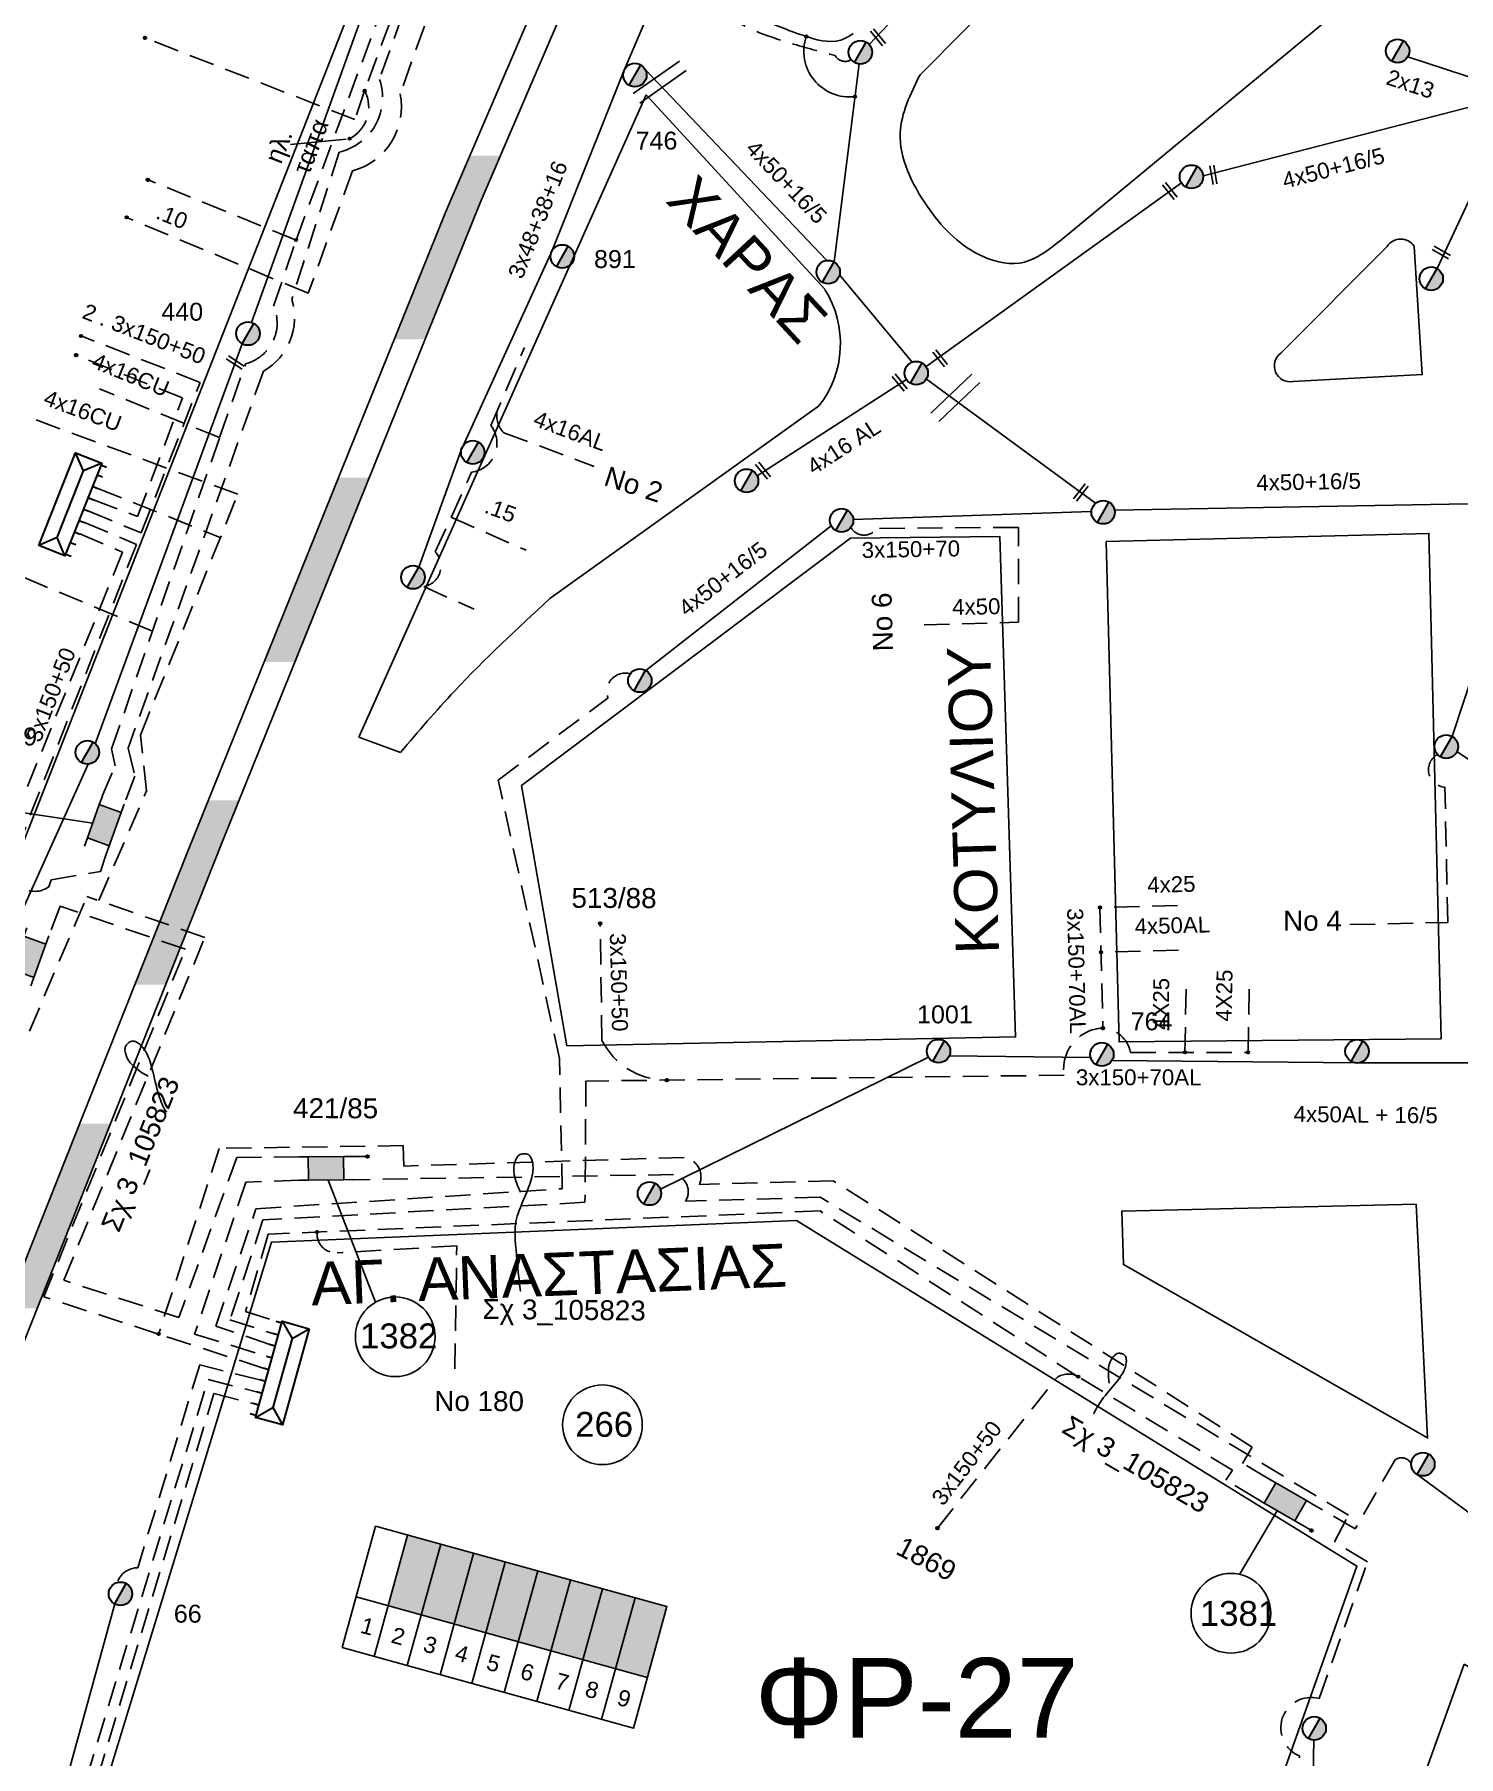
# Model space of a CAD drawing. Header units: millimetres. Extents: x 1421 to 7547, y 822 to 1873.
# Drawn here: x 6363.8 to 6506.8, y 1238.6 to 1411.5 of the extents above; entities that cross this region are included whole.
import ezdxf
from ezdxf.enums import TextEntityAlignment as Align

# ---------------------------------------------------------------- set-up
doc = ezdxf.new("R2010")
doc.units = ezdxf.units.MM
doc.linetypes.add('DASHED', pattern=[19.05, 12.7, -6.35])
doc.layers.get('0').update_dxf_attribs({"lineweight": 30})
for name, color, linetype, lineweight in [('2x13', 7, 'Continuous', 30), ('3x150+50', 7, 'Continuous', 30), ('3x48+38', 7, 'Continuous', 30), ('4x16+16_5', 7, 'Continuous', 30), ('4x16CU', 7, 'Continuous', 30), ('4x50+16_5', 7, 'Continuous', 30), ('4x50AL', 7, 'Continuous', 30), ('Link Box 4 Διευθύνσεων', 7, 'Continuous', 30), ('Pillar OTE', 7, 'Continuous', 30), ('TEXT_ΔΙΑΦΟΡΑ', 7, 'Continuous', 30), ('TEXT_ΚΑΛΩΔΙΩΝ', 7, 'Continuous', 30), ('Άγνωστα', 7, 'Continuous', 30), ('Άγνωστο εναέριο καλώδιο', 7, 'Continuous', 30), ('Άγνωστο Υπόγειο Καλώδιο', 7, 'DASHED', 30), ('Γυμνά εναέρια ΧΤ (3Φ)   4x16AL', 7, 'Continuous', 30), ('Γυμνά εναέρια ΧΤ και ΦΟΠ (3Φ)   4x50+16AL', 7, 'Continuous', 30), ('Καλώδια ΧΤ   3x150+50CU', 7, 'DASHED', 30), ('Καλώδια ΧΤ   3x150+70AL', 7, 'DASHED', 30), ('Καλώδια ΧΤ   3x150AL+50CU', 7, 'DASHED', 30), ('Μηχανική τομή', 7, 'Continuous', 30), ('Στύλος ΦΜ', 7, 'Continuous', 30), ('Στύλος ΦΜ @ 1', 7, 'Continuous', 30), ('ΣΥΝ.ΚΑΛ4Χ6', 7, 'YPARXSK3X70+54', 30), ('Συνδέσεις', 7, 'Continuous', 30), ('Συνεστραμμένα ΧΤ  4x120+25 AL', 7, 'SYN_LINE', 30), ('Τομή', 7, 'Continuous', 30), ('Υποσταθμός πόλεως', 7, 'Continuous', 30), ('Υπόβαθρο ΔΕΗ', 7, 'Continuous', 30), ('Υπόγεια Καλώδια Δικτύου ΧΤ   .04', 7, 'DASHED', 30), ('Υπόγεια Καλώδια Δικτύου ΧΤ   .10', 7, 'DASHED', 30), ('Υπόγεια Καλώδια Δικτύου ΧΤ   .15', 7, 'DASHED', 30), ('Υπόγεια Καλώδια Δικτύου ΧΤ  4x16AL', 7, 'DASHED', 30), ('Υπόγεια Καλώδια Δικτύου ΧΤ  4X25', 7, 'DASHED', 30)]:
    doc.layers.add(name, color=color, linetype=linetype, lineweight=lineweight)
doc.styles.add('arial', font='arial.ttf')
doc.styles.get("Standard").update_dxf_attribs({"font": 'arial.ttf'})
doc.linetypes.add('SYN_LINE', pattern='A,0.5,-0.0001,["/\\/\\/\\/",Standard,S=0.1,R=0,X=0,Y=-0.05],-0.25', length=0.7501)
doc.linetypes.add('YPARXSK3X70+54', pattern='A,2.5,[131,ltypeshp.shx,S=1,R=0,X=-9e-10,Y=0],-1e-11,[131,ltypeshp.shx,S=-1,R=180,X=2,Y=0],-4.1,[131,ltypeshp.shx,S=1,R=0,X=-0.1,Y=0],-1.9,2,0', length=10.5)

# ---------------------------------------------------------------- blocks, each defined once
blk = doc.blocks.new('LINK BOX 4 ΑΝΑΧΩΡΗΣΕΩΝ')
at = {"layer": 'Link Box 4 Διευθύνσεων', "lineweight": -3, "ltscale": 40}
blk.add_hatch(color=256, dxfattribs=at).paths.add_polyline_path([(-3.54, 0), (-3.54, -4.67), (3.54, -4.67), (3.54, 0)])
for p, q in [((-3.54, 0), (-5.33, 0)), ((5.33, 0), (3.54, 0)), ((-3.54, -4.67), (-5.33, -4.67)), ((5.33, -4.67), (3.54, -4.67))]:
    blk.add_line(p, q, dxfattribs=at)
blk.add_lwpolyline([(-3.54, -4.67), (-3.54, 0), (3.54, 0), (3.54, -4.67)], close=True, dxfattribs=at)
blk = doc.blocks.new('ΥΠΟΣΤΑΘΜΟΣ ΠΟΛΕΩΣ 9 ΑΝΑΧΩΡΗΣΕΩΝ')
at = {"layer": 'Υποσταθμός πόλεως', "ltscale": 40}
for p, q in [((-9.63, -2.82), (-9.63, -4)), ((-7.12, -2.82), (-7.12, -4)), ((-4.84, -2.82), (-4.84, -4)), ((-2.36, -2.82), (-2.36, -4)), ((0.09, -2.82), (0.09, -4)), ((2.55, -2.82), (2.55, -4)), ((5.02, -2.82), (5.02, -4)), ((7.48, -2.82), (7.48, -4)), ((9.61, -2.82), (9.61, -4))]:
    blk.add_line(p, q, dxfattribs=at)
blk.add_lwpolyline([(-10.02, 2.82), (10.02, 2.82), (10.02, -2.82), (-10.02, -2.82)], close=True, dxfattribs=at)
for points in [[(-7.21, 0), (-10.02, 2.82)], [(-10.02, -2.82), (-7.21, 0)], [(-7.21, 0), (7.21, 0)], [(7.21, 0), (10.02, 2.82)], [(10.02, -2.82), (7.21, 0)]]:
    blk.add_lwpolyline(points, dxfattribs=at)
at = {"layer": 'Υποσταθμός πόλεως', "linetype": 'SYN_LINE', "ltscale": 40, "flags": 1}
for tag, p in [('ΜΕΤΑΣΧΗΜΑΤΙΣΜΟΣ', (10.79, 1.71)), ('ΙΣΧΥΣ', (10.77, -1.08)), ('ΑΡΙΘΜΟΣ', (10.89, -3.8))]:
    blk.add_attdef(tag, p, '', height=1.8, dxfattribs=at)
blk = doc.blocks.new('ΥΠΑΡΧΩΝ ΤΣΙΜΕΝΤΕΝΙΟΣ ΣΤΥΛΟΣ')
at = {"layer": 'Στύλος ΦΜ'}
blk.add_hatch(color=7, dxfattribs=at).paths.add_polyline_path([(-1.29, -2.28, 0.574793), (2.62, 0, 0.268822), (1.3, 2.27)])
at = {"layer": 'Στύλος ΦΜ', "color": 7}
blk.add_line((-1.29, -2.28), (1.3, 2.27), dxfattribs=at)
blk.add_circle((0, 0), 2.62, dxfattribs=at)
at = {"layer": 'Στύλος ΦΜ', "flags": 4}
for tag, p in [('ΑΡΙΘΜΟΣ', (-4.68, 8.05)), ('ΤΥΠΟΣ', (-4.91, 3.03))]:
    blk.add_attdef(tag, p, '', height=4, dxfattribs=at)
blk = doc.blocks.new('ΤΟΜΗ')
at = {"layer": 'Τομή', "lineweight": -3, "ltscale": 40}
for p, q in [((-11.37, 1.1), (11.37, 1.1)), ((11.37, -3.57), (-11.37, -3.57))]:
    blk.add_line(p, q, dxfattribs=at)
blk = doc.blocks.new('ΜΗΧΑΝΙΚΗ ΤΟΜΗ')
at = {"layer": 'Μηχανική τομή', "lineweight": -3, "ltscale": 40}
for p, q in [((-3.78, 1.15), (3.8, 1.15)), ((3.8, -0.4), (-3.78, -0.4))]:
    blk.add_line(p, q, dxfattribs=at)
blk = doc.blocks.new('_ΣΥΝΔΕΣΗ')
at = {"layer": 'Συνδέσεις', "linetype": 'SYN_LINE', "ltscale": 40}
blk.add_hatch(color=256, dxfattribs=at).paths.add_polyline_path([(0.5, -0.01, 1), (-0.5, -0.01, 1)])
at = {"layer": 'Συνδέσεις'}
blk.add_circle((0, -0.01), 0.5, dxfattribs=at)

msp = doc.modelspace()

# ---------------------------------------------------------------- hatches: boundary and pattern name
at = {"layer": 'Καλώδια ΧΤ   3x150+50CU', "linetype": 'DASHED', "lineweight": -3, "ltscale": 0.2}
h = msp.add_hatch(color=85, dxfattribs=at)
h.dxf.hatch_style = 1
h.paths.add_polyline_path([(6399.33, 1253.73), (6402.64, 1252.81), (6404.6, 1259.91), (6401.28, 1260.82)])
h = msp.add_hatch(color=1, dxfattribs=at)
h.dxf.hatch_style = 1
h.paths.add_polyline_path([(6402.64, 1252.81), (6405.96, 1251.89), (6407.91, 1258.99), (6404.6, 1259.91)])
h = msp.add_hatch(color=6, dxfattribs=at)
h.dxf.hatch_style = 1
h.paths.add_polyline_path([(6411.09, 1258.12), (6407.91, 1258.99), (6405.96, 1251.89), (6409.13, 1251.01)])
h = msp.add_hatch(color=30, dxfattribs=at)
h.dxf.hatch_style = 1
h.paths.add_polyline_path([(6412.4, 1250.11), (6414.36, 1257.22), (6411.09, 1258.12), (6409.13, 1251.01)])
h = msp.add_hatch(color=5, dxfattribs=at)
h.dxf.hatch_style = 1
h.paths.add_polyline_path([(6417.63, 1256.31), (6414.36, 1257.22), (6412.4, 1250.11), (6415.67, 1249.2)])
h = msp.add_hatch(color=2, dxfattribs=at)
h.dxf.hatch_style = 1
h.paths.add_polyline_path([(6420.85, 1255.43), (6417.63, 1256.31), (6415.67, 1249.2), (6418.89, 1248.31)])
h = msp.add_hatch(color=27, dxfattribs=at)
h.dxf.hatch_style = 1
h.paths.add_polyline_path([(6418.89, 1248.31), (6422.15, 1247.41), (6424.12, 1254.53), (6420.85, 1255.43)])
h = msp.add_hatch(color=62, dxfattribs=at)
h.dxf.hatch_style = 1
h.paths.add_polyline_path([(6422.09, 1247.43), (6425.35, 1246.53), (6427.32, 1253.64), (6424.05, 1254.54)])
at = {"layer": 'Υπόβαθρο ΔΕΗ', "lineweight": -3}
h = msp.add_hatch(color=256, dxfattribs=at)
h.dxf.hatch_style = 1
h.paths.add_polyline_path([(6382.67, 1330.39), (6384.36, 1334.58), (6381.27, 1334.58), (6379.14, 1329.3), (6373.88, 1316.07), (6376.97, 1316.07)])
h.paths.add_polyline_path([(6397.42, 1366.97), (6394.33, 1366.97), (6386.88, 1348.49), (6389.97, 1348.49)])
h.paths.add_polyline_path([(6408.56, 1394.59), (6410.58, 1399.3), (6407.53, 1399.3), (6405.05, 1393.54), (6399.94, 1380.88), (6403.03, 1380.88)])
h.paths.add_polyline_path([(6420.93, 1423.36), (6424.59, 1431.21), (6421.57, 1431.21), (6417.45, 1422.38), (6413.45, 1413.08), (6416.51, 1413.08)])
h = msp.add_hatch(color=256, dxfattribs=at)
h.dxf.hatch_style = 1
h.paths.add_polyline_path([(6320.31, 1172.06), (6317.22, 1172.06), (6309.85, 1153.54), (6312.94, 1153.54)])
h.paths.add_polyline_path([(6333.09, 1204.58), (6330, 1204.58), (6322.87, 1186.27), (6325.97, 1186.27)])
h.paths.add_polyline_path([(6345.77, 1237.14), (6342.67, 1237.14), (6335.43, 1218.56), (6338.53, 1218.56)])
h.paths.add_polyline_path([(6358.53, 1269.66), (6355.44, 1269.66), (6349.53, 1254.79), (6348.11, 1251.12), (6351.21, 1251.12), (6353.06, 1255.89)])
h.paths.add_polyline_path([(6371.43, 1302.13), (6368.34, 1302.13), (6360.98, 1283.6), (6364.07, 1283.6)])

# ---------------------------------------------------------------- linework, layer by layer
at = {"color": 6, "lineweight": -3, "ltscale": 0.2}
msp.add_lwpolyline([(6513.25, 1362.37), (6506.17, 1341)], dxfattribs=at)
at = {"layer": '2x13', "color": 30, "lineweight": -3, "ltscale": 0.2}
for points in [[(6511.54, 1406.03), (6501.72, 1409.23)], [(6512.39, 1404.43), (6504.66, 1387.98)]]:
    msp.add_lwpolyline(points, dxfattribs=at)
at = {"layer": '2x13', "color": 1, "lineweight": -3, "ltscale": 0.2}
msp.add_lwpolyline([(6491.73, 1210.02), (6492.29, 1240.25)], dxfattribs=at)
at = {"layer": '3x150+50', "color": 30, "linetype": 'DASHED', "lineweight": -3, "ltscale": 0.2}
msp.add_lwpolyline([(6369.27, 1363.62), (6374.52, 1361.44), (6380.44, 1376.55), (6368.48, 1381.21)], dxfattribs=at)
at = {"layer": '3x150+50', "color": 6, "linetype": 'DASHED', "lineweight": -3, "ltscale": 0.2}
msp.add_lwpolyline([(6369.73, 1364.76), (6374.15, 1363.08), (6378.66, 1374.99), (6367.99, 1379.27)], dxfattribs=at)
at = {"layer": '3x150+50', "color": 5, "linetype": 'DASHED', "lineweight": -3, "ltscale": 0.2}
for points in [[(6368.82, 1362.48), (6374.05, 1360.28), (6361.58, 1328.47, 0.715015), (6365.24, 1325.9), (6365.48, 1326.6), (6370.42, 1327.45), (6371.02, 1329.19)], [(6446.19, 1196.57), (6440.9, 1198.1, 0.942186), (6435.51, 1200.24), (6383.19, 1216.6, -0.232136), (6376.82, 1218.74), (6369.3, 1221.52, -0.402182), (6366.79, 1229.11), (6381.24, 1276.43), (6386.1, 1275.22)]]:
    msp.add_lwpolyline(points, format="xyb", dxfattribs=at)
at = {"layer": '3x150+50', "color": 27, "linetype": 'DASHED', "lineweight": -3, "ltscale": 0.2}
msp.add_lwpolyline([(6368.37, 1361.33), (6372.65, 1359.5), (6358.94, 1325.7), (6360.39, 1323.65), (6350.47, 1298.29), (6352.23, 1296.94), (6347.72, 1285.67), (6345.7, 1286.41)], dxfattribs=at)
at = {"layer": '3x150+50', "color": 30, "linetype": 'DASHED', "lineweight": -3, "ltscale": 0.2}
msp.add_lwpolyline([(6427.18, 1306.5, -0.281594), (6420.8, 1310.49), (6420.61, 1322.22)], format="xyb", dxfattribs=at)
at = {"layer": '3x48+38', "color": 6, "lineweight": -3, "ltscale": 0.2}
msp.add_lwpolyline([(6471.98, 1501.1), (6452.6, 1469.45), (6434.98, 1435.76), (6423.03, 1407.89), (6415.81, 1389.79), (6406.66, 1369.73), (6402.4, 1358.01)], dxfattribs=at)
at = {"layer": '4x16+16_5', "color": 6, "lineweight": -3, "ltscale": 0.2}
msp.add_lwpolyline([(6385.61, 1382.57), (6408.71, 1446.69)], dxfattribs=at)
at = {"layer": '4x16CU', "color": 151, "linetype": 'DASHED', "lineweight": -3, "ltscale": 0.2}
msp.add_lwpolyline([(6384.23, 1365.31), (6356.49, 1375.53)], dxfattribs=at)
at = {"layer": '4x16CU', "color": 5, "linetype": 'DASHED', "lineweight": -3, "ltscale": 0.2}
msp.add_lwpolyline([(6382.39, 1371), (6370.32, 1375.89)], dxfattribs=at)
at = {"layer": '4x50+16_5', "color": 133, "lineweight": -3, "ltscale": 0.2}
msp.add_lwpolyline([(6447.64, 1410.47), (6474.65, 1438.93)], dxfattribs=at)
at = {"layer": '4x50+16_5', "color": 30, "lineweight": -3, "ltscale": 0.2}
for points in [[(6425.16, 1407.91), (6443.39, 1388.79)], [(6444.1, 1388.64), (6446.62, 1408.52)], [(6511.55, 1405.11), (6481.18, 1397.28)], [(6478.99, 1396.59), (6453.34, 1378.15)], [(6444.66, 1387.36), (6451.95, 1378.58)], [(6426.66, 1295.56), (6453.59, 1308.8)], [(6455.67, 1308.93), (6469.86, 1308.78)], [(6472, 1308.47), (6496.79, 1308.22), (6515.23, 1308.25)]]:
    msp.add_lwpolyline(points, dxfattribs=at)
at = {"layer": '4x50+16_5', "color": 85, "lineweight": -3, "ltscale": 0.2}
for points in [[(6513.33, 1364.46), (6472.29, 1363.72)], [(6469.96, 1363.58), (6446.03, 1362.79)], [(6443.82, 1362.13), (6425.19, 1347.63)]]:
    msp.add_lwpolyline(points, dxfattribs=at)
at = {"layer": '4x50AL', "color": 30, "linetype": 'DASHED', "lineweight": -3, "ltscale": 0.2}
msp.add_lwpolyline([(6478.7, 1319.54), (6470.92, 1319.33)], dxfattribs=at)
at = {"layer": 'Pillar OTE', "lineweight": -3, "ltscale": 40}
for points in [[(6394.71, 1249.52), (6398.07, 1261.71), (6427.32, 1253.64), (6423.95, 1241.43), (6394.71, 1249.52)], [(6397.92, 1248.64), (6401.28, 1260.82)], [(6401.24, 1247.72), (6404.6, 1259.91)], [(6404.55, 1246.8), (6407.91, 1258.99)], [(6407.73, 1245.92), (6411.09, 1258.12)], [(6410.99, 1245.02), (6414.36, 1257.22)], [(6414.27, 1244.11), (6417.63, 1256.31)], [(6417.48, 1243.22), (6420.85, 1255.43)], [(6396.12, 1254.61), (6425.35, 1246.52)], [(6420.75, 1242.32), (6424.12, 1254.53)]]:
    msp.add_lwpolyline(points, dxfattribs=at)
at = {"layer": 'Άγνωστα', "lineweight": -3}
for points in [[(6375.21, 1306.9), (6374.57, 1307.27), (6374.07, 1307.62), (6373.69, 1307.95), (6373.41, 1308.25), (6373.21, 1308.52), (6373.08, 1308.77), (6373, 1309), (6372.95, 1309.19), (6372.91, 1309.36), (6372.89, 1309.5), (6372.89, 1309.62), (6372.9, 1309.72), (6372.91, 1309.81), (6372.94, 1309.88), (6372.98, 1309.95), (6373.03, 1310.02), (6373.08, 1310.08), (6373.14, 1310.15), (6373.21, 1310.21), (6373.28, 1310.27), (6373.36, 1310.32), (6373.44, 1310.36), (6373.52, 1310.39), (6373.61, 1310.41), (6373.69, 1310.42), (6373.78, 1310.41), (6373.87, 1310.39), (6373.95, 1310.36), (6374.04, 1310.32), (6374.13, 1310.27), (6374.22, 1310.21), (6374.31, 1310.14), (6374.41, 1310.06), (6374.5, 1309.97), (6374.59, 1309.88), (6374.68, 1309.78), (6374.77, 1309.66), (6374.86, 1309.54), (6374.95, 1309.41), (6375.03, 1309.27), (6375.12, 1309.11), (6375.2, 1308.94), (6375.27, 1308.76), (6375.35, 1308.56), (6375.42, 1308.34), (6375.5, 1308.11), (6375.57, 1307.85), (6375.64, 1307.58), (6375.72, 1307.28), (6375.79, 1306.97), (6375.87, 1306.64), (6375.94, 1306.31), (6376.02, 1305.98), (6376.1, 1305.65), (6376.19, 1305.33), (6376.27, 1305.04), (6376.36, 1304.76), (6376.45, 1304.51), (6376.54, 1304.28), (6376.62, 1304.08), (6376.71, 1303.9), (6376.78, 1303.74), (6376.85, 1303.62), (6376.9, 1303.52), (6376.95, 1303.45), (6376.98, 1303.4), (6377.01, 1303.37), (6377.03, 1303.36), (6377.04, 1303.36), (6377.05, 1303.36), (6377.05, 1303.38), (6377.05, 1303.39), (6377.06, 1303.4), (6377.06, 1303.41), (6377.06, 1303.42), (6377.06, 1303.42), (6377.06, 1303.42), (6377.06, 1303.42), (6377.06, 1303.42), (6377.06, 1303.42)], [(6412.61, 1295.25), (6412.31, 1295.92), (6412.11, 1296.5), (6411.99, 1296.98), (6411.94, 1297.39), (6411.94, 1297.73), (6411.98, 1298.01), (6412.05, 1298.24), (6412.12, 1298.43), (6412.19, 1298.58), (6412.26, 1298.71), (6412.32, 1298.81), (6412.39, 1298.89), (6412.45, 1298.95), (6412.52, 1298.99), (6412.59, 1299.02), (6412.67, 1299.05), (6412.75, 1299.07), (6412.84, 1299.09), (6412.93, 1299.1), (6413.02, 1299.1), (6413.11, 1299.1), (6413.2, 1299.09), (6413.29, 1299.07), (6413.37, 1299.03), (6413.44, 1298.99), (6413.51, 1298.93), (6413.57, 1298.86), (6413.62, 1298.79), (6413.67, 1298.7), (6413.71, 1298.61), (6413.75, 1298.5), (6413.78, 1298.39), (6413.81, 1298.28), (6413.84, 1298.15), (6413.86, 1298.02), (6413.87, 1297.89), (6413.88, 1297.74), (6413.88, 1297.59), (6413.87, 1297.43), (6413.85, 1297.27), (6413.83, 1297.09), (6413.8, 1296.91), (6413.75, 1296.72), (6413.69, 1296.51), (6413.63, 1296.29), (6413.55, 1296.06), (6413.46, 1295.81), (6413.36, 1295.54), (6413.24, 1295.26), (6413.12, 1294.96), (6412.99, 1294.65), (6412.86, 1294.34), (6412.73, 1294.02), (6412.6, 1293.71), (6412.48, 1293.4), (6412.38, 1293.11), (6412.29, 1292.84), (6412.21, 1292.57), (6412.16, 1292.29), (6412.11, 1292), (6412.08, 1291.69), (6412.07, 1291.35), (6412.07, 1290.96), (6412.09, 1290.51), (6412.12, 1290.01), (6412.17, 1289.46), (6412.22, 1288.88), (6412.28, 1288.3), (6412.34, 1287.73), (6412.39, 1287.2), (6412.45, 1286.72), (6412.5, 1286.31), (6412.53, 1285.99), (6412.56, 1285.74), (6412.58, 1285.57), (6412.59, 1285.45), (6412.6, 1285.38), (6412.61, 1285.35), (6412.61, 1285.33), (6412.61, 1285.33)], [(6471.75, 1276.06), (6471.67, 1276.67), (6471.66, 1277.18), (6471.68, 1277.6), (6471.74, 1277.94), (6471.83, 1278.21), (6471.93, 1278.42), (6472.04, 1278.59), (6472.15, 1278.72), (6472.24, 1278.82), (6472.33, 1278.9), (6472.4, 1278.97), (6472.47, 1279.01), (6472.54, 1279.04), (6472.6, 1279.06), (6472.67, 1279.07), (6472.74, 1279.07), (6472.81, 1279.07), (6472.88, 1279.06), (6472.96, 1279.05), (6473.03, 1279.03), (6473.1, 1279), (6473.17, 1278.97), (6473.23, 1278.93), (6473.29, 1278.88), (6473.34, 1278.83), (6473.37, 1278.77), (6473.41, 1278.7), (6473.43, 1278.62), (6473.44, 1278.54), (6473.45, 1278.46), (6473.46, 1278.37), (6473.46, 1278.27), (6473.45, 1278.17), (6473.44, 1278.07), (6473.42, 1277.96), (6473.4, 1277.85), (6473.37, 1277.73), (6473.33, 1277.61), (6473.29, 1277.49), (6473.23, 1277.36), (6473.17, 1277.23), (6473.1, 1277.09), (6473.01, 1276.95), (6472.92, 1276.8), (6472.81, 1276.64), (6472.69, 1276.47), (6472.56, 1276.3), (6472.41, 1276.11), (6472.25, 1275.91), (6472.07, 1275.71), (6471.89, 1275.49), (6471.71, 1275.28), (6471.53, 1275.06), (6471.35, 1274.84), (6471.18, 1274.63), (6471.03, 1274.42), (6470.89, 1274.23), (6470.76, 1274.04), (6470.65, 1273.87), (6470.56, 1273.71), (6470.47, 1273.56), (6470.4, 1273.43), (6470.35, 1273.32), (6470.3, 1273.23), (6470.26, 1273.16), (6470.24, 1273.1), (6470.22, 1273.06), (6470.2, 1273.03), (6470.19, 1273.02), (6470.19, 1273.01), (6470.19, 1273), (6470.19, 1273), (6470.19, 1273), (6470.19, 1273), (6470.19, 1273), (6470.19, 1273), (6470.19, 1273), (6470.19, 1273), (6470.19, 1273), (6470.19, 1273)]]:
    msp.add_lwpolyline(points, dxfattribs=at)
at = {"layer": 'Άγνωστο εναέριο καλώδιο', "color": 85, "lineweight": -3, "ltscale": 0.2}
msp.add_lwpolyline([(6453.38, 1376.88), (6470.37, 1364.41)], dxfattribs=at)
at = {"layer": 'Άγνωστο Υπόγειο Καλώδιο', "color": 151, "lineweight": -3, "ltscale": 0.2}
for points in [[(6370.18, 1365.91), (6382.47, 1360.97)], [(6370.27, 1324.53), (6375.06, 1335.54), (6374.44, 1341.14), (6384.23, 1365.31)], [(6361.25, 1316.76), (6359.88, 1312.64), (6363.3, 1311.42), (6369.07, 1324.94)], [(6390.4, 1298.79), (6384.13, 1298.74), (6378.3, 1282.67), (6366.75, 1286.4), (6380.91, 1320.82), (6369.07, 1324.94)], [(6395.73, 1298.84), (6397.24, 1298.83)]]:
    msp.add_lwpolyline(points, dxfattribs=at)
at = {"layer": 'Άγνωστο Υπόγειο Καλώδιο', "color": 85, "lineweight": -3, "ltscale": 0.2}
msp.add_lwpolyline([(6387.43, 1279.96), (6382.01, 1281.81), (6386.05, 1293.58), (6416.81, 1295.6), (6416.53, 1308.67), (6410.38, 1336.62), (6421.41, 1344.88, -0.615102), (6423.64, 1347.29)], format="xyb", dxfattribs=at)
at = {"layer": 'Άγνωστο Υπόγειο Καλώδιο', "color": 2, "lineweight": -3, "ltscale": 0.2}
for points in [[(6386.77, 1277.59), (6376.27, 1281), (6364.73, 1284.74), (6378.96, 1319.63), (6366.39, 1323.96)], [(6366.39, 1323.96), (6365.25, 1320.99)]]:
    msp.add_lwpolyline(points, dxfattribs=at)
for points in [[(6487.71, 1266.51), (6485.13, 1268.02), (6486.1, 1269.66), (6444.03, 1296.4), (6430.59, 1296.03, 0.492608), (6429.04, 1298.73), (6400.91, 1297.87), (6400.84, 1299.92), (6382.37, 1299.65), (6376.27, 1281)], [(6502.07, 1267.96, 0.462645), (6500.47, 1268.39), (6496.45, 1261.44), (6492.32, 1263.83)]]:
    msp.add_lwpolyline(points, format="xyb", dxfattribs=at)
at = {"layer": 'Άγνωστο Υπόγειο Καλώδιο', "color": 6, "lineweight": -3, "ltscale": 0.2}
msp.add_lwpolyline([(6480.91, 1211.33, -1.383349), (6481.9, 1213.31), (6490.89, 1238.64, -0.945014), (6492.81, 1244.41), (6497.67, 1258.13), (6494.37, 1260.13), (6495.77, 1262.81), (6442.71, 1294.74), (6429.18, 1294.34, 0.551867), (6427.98, 1297.01), (6395.75, 1296.5)], format="xyb", dxfattribs=at)
msp.add_lwpolyline([(6390.42, 1296.46), (6385.04, 1296.27), (6379.89, 1281.01), (6387.09, 1278.77)], dxfattribs=at)
at = {"layer": 'Άγνωστο Υπόγειο Καλώδιο', "color": 1, "lineweight": -3, "ltscale": 0.2}
for points in [[(6486.54, 1264.49), (6483.45, 1266.33), (6484.12, 1267.34), (6468.63, 1276.72), (6442.7, 1293.37), (6387.27, 1291.04), (6384.99, 1283.26), (6388.07, 1282.27)], [(6491.15, 1261.81), (6492.05, 1261.28)]]:
    msp.add_lwpolyline(points, dxfattribs=at)
for points in [[(6406.01, 1277.51), (6406.22, 1289.86), (6394.19, 1289.16, -0.461102), (6392.19, 1291.24, -14.107821)], [(6454.48, 1261.51), (6466.47, 1276.62, -0.29715), (6468.63, 1276.72, -1.574195)]]:
    msp.add_lwpolyline(points, format="xyb", dxfattribs=at)
at = {"layer": 'Άγνωστο Υπόγειο Καλώδιο', "color": 27, "lineweight": -3, "ltscale": 0.2}
msp.add_lwpolyline([(6386.44, 1276.4), (6380.4, 1277.91), (6374.18, 1257.55, 0.316769), (6372.12, 1256.06)], format="xyb", dxfattribs=at)
at = {"layer": 'Άγνωστο Υπόγειο Καλώδιο', "color": 62, "lineweight": -3, "ltscale": 0.2}
msp.add_lwpolyline([(6382.19, 1218.84, -0.521205), (6377.42, 1219.97), (6369.49, 1222.88, -0.338811), (6367.92, 1229.14), (6381.82, 1275.05), (6385.77, 1274.03)], format="xyb", dxfattribs=at)
at = {"layer": 'Γυμνά εναέρια ΧΤ (3Φ)   4x16AL', "color": 30, "lineweight": -3, "ltscale": 0.2}
msp.add_lwpolyline([(6451.37, 1376.84), (6436.39, 1367.17)], dxfattribs=at)
at = {"layer": 'Γυμνά εναέρια ΧΤ και ΦΟΠ (3Φ)   4x50+16AL', "color": 27, "lineweight": -3, "ltscale": 0.2}
for points in [[(6369.91, 1340.27), (6384.67, 1380.42)], [(6349.48, 1294.55), (6369.21, 1338.22)], [(6371.86, 1253.91), (6364.15, 1225.77)]]:
    msp.add_lwpolyline(points, dxfattribs=at)
at = {"layer": 'Καλώδια ΧΤ   3x150+70AL', "color": 6, "lineweight": -3, "ltscale": 0.2}
for points in [[(6404.05, 1359.53), (6407.71, 1367.52, 0.580254), (6409.64, 1372.21), (6413.02, 1380.04)], [(6404.05, 1359.53, -0.598177), (6402.91, 1356.04), (6407.95, 1353.77)], [(6495.9, 1322.12), (6505.73, 1322.32), (6505.45, 1335.91, -0.752657), (6504.71, 1339.2, -1.544376)]]:
    msp.add_lwpolyline(points, format="xyb", dxfattribs=at)
at = {"layer": 'Καλώδια ΧΤ   3x150+70AL', "color": 85, "lineweight": -3, "ltscale": 0.2}
msp.add_lwpolyline([(6453.15, 1352.22), (6462.63, 1352.47), (6462.63, 1361.99), (6448.39, 1361.89, -0.563429), (6445.8, 1361.99, -5.313775)], format="xyb", dxfattribs=at)
at = {"layer": 'Καλώδια ΧΤ   3x150+70AL', "color": 30, "lineweight": -3, "ltscale": 0.2}
for points in [[(6470.81, 1323.83), (6471.1, 1311.72, 0.447121), (6467.21, 1306.99), (6419.19, 1306.4), (6419.09, 1294.23), (6386.75, 1292.46), (6383.44, 1282.44), (6387.73, 1281.06)], [(6471.1, 1311.72, -0.342233), (6473.88, 1309.28), (6485.68, 1309.28)]]:
    msp.add_lwpolyline(points, format="xyb", dxfattribs=at)
msp.add_arc((6445.22, 1409.91), 1.14, 209.1839, 302.9581, dxfattribs=at)
msp.add_spline([(6429.55, 1420.18), (6431.11, 1415.63), (6439.76, 1410.59), (6444.22, 1409.35)], degree=3, dxfattribs=at)
at = {"layer": 'Καλώδια ΧΤ   3x150AL+50CU', "color": 151, "lineweight": -3, "ltscale": 0.2}
msp.add_lwpolyline([(6287.58, 1491.6), (6293.19, 1504.11), (6323.81, 1490.37), (6326.23, 1490.64), (6337.93, 1485.38), (6340.5, 1485.55), (6343.62, 1484.15), (6341.62, 1478.85), (6370.63, 1465.91, -0.432083), (6383.65, 1458.8), (6401.28, 1450.99, -0.809), (6413.16, 1441.04), (6400.54, 1405.51, -0.392826), (6395.74, 1397.77), (6391.3, 1385.49), (6373.06, 1393.11)], format="xyb", dxfattribs=at)
at = {"layer": 'Καλώδια ΧΤ   3x150AL+50CU', "color": 85, "lineweight": -3, "ltscale": 0.2}
msp.add_lwpolyline([(6293.04, 1489.15), (6296.2, 1496.2), (6340.18, 1476.47), (6369.77, 1463.2, -0.527935), (6381.39, 1457.18), (6401.5, 1448.37, -0.887636), (6411.04, 1442.16), (6398.45, 1406.96, -0.44743), (6394.4, 1399.67), (6389.65, 1384.88, -0.351086), (6386.81, 1377.68), (6373.21, 1339.81), (6373.9, 1337), (6372.82, 1334.2)], format="xyb", dxfattribs=at)
at = {"layer": 'Καλώδια ΧΤ   3x150AL+50CU', "color": 5, "lineweight": -3, "ltscale": 0.2}
msp.add_lwpolyline([(6370.62, 1334.99), (6371.9, 1338.06), (6371.55, 1339.75), (6382.39, 1371), (6385, 1378.42, 0.463521), (6387.82, 1384.19), (6390.07, 1390.84), (6417.9, 1465.8, 0.718913), (6414.02, 1468.93)], format="xyb", dxfattribs=at)
for points in [[(6403.6, 1446.9), (6403.29, 1444.13), (6410.04, 1441.36), (6396.96, 1405.82)], [(6396.96, 1405.82), (6396.96, 1405.82), (6395.99, 1402.93), (6374.9, 1411.14)]]:
    msp.add_lwpolyline(points, dxfattribs=at)
msp.add_arc((6393.8, 1404.17), 3.57, 297.511, 27.478, dxfattribs=at)
at = {"layer": 'ΣΥΝ.ΚΑΛ4Χ6', "color": 6, "linetype": 'SYN_LINE', "lineweight": -3, "ltscale": 20}
msp.add_lwpolyline([(6506.66, 1339.5), (6519.92, 1330.54)], dxfattribs=at)
at = {"layer": 'Συνεστραμμένα ΧΤ  4x120+25 AL', "color": 2, "lineweight": -3, "ltscale": 20}
msp.add_lwpolyline([(6516.13, 1257.01), (6502.66, 1266.92)], dxfattribs=at)
at = {"layer": 'Υπόβαθρο ΔΕΗ', "lineweight": -3, "ltscale": 0.2}
msp.add_line((6346.98, 1290.43), (6406.53, 1442.01), dxfattribs=at)
at = {"layer": 'Υπόβαθρο ΔΕΗ', "linetype": 'Continuous', "lineweight": -3, "ltscale": 0.2}
for points in [[(6322.44, 1185.17), (6349.53, 1254.79), (6379.14, 1329.3), (6405.05, 1393.54), (6417.45, 1422.38), (6424.74, 1438.02), (6436.09, 1459.21), (6445.86, 1476.01), (6459.17, 1495.45), (6470.53, 1511), (6480.65, 1523.02), (6502.92, 1546.81), (6522.07, 1566.47), (6539.96, 1585.95), (6574.7, 1622.31), (6613.97, 1664.67), (6644.41, 1693.88), (6690, 1737.52), (6741.5, 1785.33), (6802.03, 1840.57)], [(6325.97, 1186.27), (6353.06, 1255.89), (6382.67, 1330.39), (6408.56, 1394.59), (6420.93, 1423.36), (6428.17, 1438.88), (6439.45, 1459.96), (6449.14, 1476.62), (6462.36, 1495.93), (6473.64, 1511.36), (6483.64, 1523.24), (6505.84, 1546.95), (6525, 1566.62), (6542.89, 1586.12), (6577.63, 1622.47), (6616.85, 1664.78), (6647.23, 1693.93), (6692.8, 1737.55), (6744.28, 1785.34), (6804.8, 1840.57)]]:
    msp.add_lwpolyline(points, dxfattribs=at)
at = {"layer": 'Υπόβαθρο ΔΕΗ', "lineweight": -3, "ltscale": 0.2}
for points in [[(6452.74, 1407.44), (6544.3, 1499.65), (6565.81, 1478.44), (6530.26, 1443.22), (6466.82, 1390.77)], [(6425.24, 1405.43), (6396.37, 1340.94)], [(6425.24, 1405.43), (6443.17, 1385.89)], [(6395.11, 1400.97), (6389.52, 1400.44)], [(6499.64, 1390.2), (6488.99, 1379.48)], [(6490.19, 1376.63), (6503.18, 1377.33), (6502.35, 1390.23)], [(6415.57, 1354.85), (6442.55, 1374.15)], [(6412.72, 1336.08), (6417.28, 1309.95), (6462.33, 1310.83), (6460.77, 1361.06), (6445.76, 1360.9), (6412.72, 1336.08)], [(6471.42, 1360.57), (6503.84, 1361.38), (6505.07, 1310.65), (6472.73, 1310.34), (6471.42, 1360.57)], [(6396.37, 1340.94), (6400.56, 1339.4)], [(6368.23, 1226.86), (6369.42, 1224.53), (6472.32, 1189.34), (6496.61, 1257.71), (6440.34, 1292.42), (6387.6, 1290.23), (6368.23, 1226.86)], [(6507.4, 1247.87), (6496.68, 1218.02), (6618.48, 1151.08), (6635.47, 1175.11), (6507.4, 1247.87)]]:
    msp.add_lwpolyline(points, dxfattribs=at)
at = {"layer": 'Υπόβαθρο ΔΕΗ', "lineweight": -3}
for points in [[(6348, 1335.54), (6369.66, 1332.28)], [(6398.07, 1284.21), (6393.3, 1296.45)], [(6484.83, 1256.87), (6488.59, 1263.27)]]:
    msp.add_lwpolyline(points, dxfattribs=at)
at = {"layer": 'Υπόβαθρο ΔΕΗ', "lineweight": -3, "ltscale": 0.2}
msp.add_lwpolyline([(6502.58, 1294.04), (6473, 1293.35), (6473.16, 1287.98), (6503.71, 1270.58)], close=True, dxfattribs=at)
at = {"layer": 'Υπόβαθρο ΔΕΗ', "lineweight": -3}
for centre in [(6400.04, 1280.73), (6420.84, 1271.9), (6483.96, 1252.97)]:
    msp.add_circle(centre, 4, dxfattribs=at)
msp.add_arc((6445.67, 1409.8), 4.6, 161.2904, 276.636, dxfattribs=at)
at = {"layer": 'Υπόβαθρο ΔΕΗ', "lineweight": -3, "ltscale": 0.2}
for centre, radius, start, end in [((6501.01, 1389.31), 1.63, 34.4053, 146.8115), ((6434.57, 1380.46), 10.18, 321.6821, 32.2257), ((6489.9, 1378.19), 1.58, 125.1962, 280.4903)]:
    msp.add_arc(centre, radius, start, end, dxfattribs=at)
for points in [[(6431.42, 1421.67), (6431.06, 1419.3), (6432.19, 1416.47), (6436.66, 1413.13), (6440.98, 1411.39), (6444.78, 1410.92), (6446.04, 1411.56)], [(6452.74, 1407.44), (6450.75, 1401.59), (6453.46, 1394.23), (6458.65, 1389.39), (6462.69, 1388.51), (6466.82, 1390.77)], [(6415.57, 1354.85), (6406.01, 1345.58), (6400.56, 1339.4)]]:
    msp.add_spline(points, degree=3, dxfattribs=at)
at = {"layer": 'Υπόγεια Καλώδια Δικτύου ΧΤ   .04', "color": 5, "lineweight": -3, "ltscale": 0.2}
msp.add_lwpolyline([(6375.65, 1351.57), (6358.49, 1358.72)], dxfattribs=at)
at = {"layer": 'Υπόγεια Καλώδια Δικτύου ΧΤ   .10', "color": 5, "lineweight": -3, "ltscale": 0.2}
msp.add_lwpolyline([(6390.07, 1390.84), (6375.19, 1396.89)], dxfattribs=at)
at = {"layer": 'Υπόγεια Καλώδια Δικτύου ΧΤ   .15', "color": 6, "lineweight": -3, "ltscale": 0.2}
msp.add_lwpolyline([(6405.64, 1363.01), (6413.17, 1359.69)], dxfattribs=at)
at = {"layer": 'Υπόγεια Καλώδια Δικτύου ΧΤ  4x16AL', "color": 6, "lineweight": -3, "ltscale": 0.2}
msp.add_lwpolyline([(6410.27, 1373.67, 0.250146), (6410.94, 1371.49), (6420.03, 1368.11)], format="xyb", dxfattribs=at)
at = {"layer": 'Υπόγεια Καλώδια Δικτύου ΧΤ  4X25', "color": 30, "lineweight": -3, "ltscale": 0.2}
for points in [[(6478.6, 1324.04), (6470.81, 1323.83)], [(6479.34, 1309.28), (6479.47, 1316.64)], [(6485.68, 1309.28), (6485.81, 1316.64)]]:
    msp.add_lwpolyline(points, dxfattribs=at)

# ---------------------------------------------------------------- block references
at = {"layer": 'Link Box 4 Διευθύνσεων', "lineweight": -3}
for p, xscale, yscale, zscale, rotation in [((6369.72, 1332.49), 0.4999999999999997, 0.4999999999999997, 0.4999999999999997, 70.2428641733686), ((6362.15, 1319.27), 0.4999999999999997, 0.4999999999999997, 0.4999999999999997, 70.2428641733686), ((6393.07, 1298.82), 0.4999999999999997, 0.4999999999999997, 0.4999999999999997, 0.4843262485743408), ((6488.84, 1263.15), 0.4999999999999996, 0.4999999999999996, 0.4999999999999996, 149.9142596862168)]:
    msp.add_blockref('LINK BOX 4 ΑΝΑΧΩΡΗΣΕΩΝ', p, dxfattribs=dict(at, xscale=xscale, yscale=yscale, zscale=zscale, rotation=rotation))
at = {"layer": 'Μηχανική τομή', "lineweight": -3, "xscale": 0.2499999999999188, "yscale": 0.2499999999999188, "zscale": 0.2499999999999188}
for p, rotation in [((6448.59, 1411.24), 128.652645750245), ((6482.3, 1397.41), 99.81801145120664), ((6477.91, 1395.82), 128.652645750245), ((6505.04, 1389.51), 330.3346073300226), ((6454.84, 1379.02), 128.652645750245), ((6384.02, 1378.62), 146.8414989492192), ((6450.77, 1376.59), 128.652645750245), ((6437.05, 1367.74), 128.652645750245), ((6468.96, 1365.44), 52.27748879316997)]:
    msp.add_blockref('ΜΗΧΑΝΙΚΗ ΤΟΜΗ', p, dxfattribs=dict(at, rotation=rotation))
at = {"layer": 'Στύλος ΦΜ @ 1', "lineweight": -3, "ltscale": 40, "xscale": 0.4499999999998181, "yscale": 0.4499999999998181, "zscale": 0.4499999999998181}
for p in [(6446.75, 1409.69), (6500.7, 1409.82), (6480, 1397.19), (6443.52, 1387.62), (6504.08, 1386.96), (6452.36, 1377.48), (6407.82, 1369.52), (6435.32, 1366.67), (6471.13, 1363.51), (6444.86, 1362.7), (6401.82, 1356.99), (6424.6, 1346.61), (6505.59, 1339.98), (6496.63, 1309.39), (6425.57, 1295.11), (6503.24, 1267.94), (6492.33, 1241.42)]:
    msp.add_blockref('ΥΠΑΡΧΩΝ ΤΣΙΜΕΝΤΕΝΙΟΣ ΣΤΥΛΟΣ', p, dxfattribs=at)
at = {"layer": 'Στύλος ΦΜ @ 1', "lineweight": -3, "ltscale": 40}
ref = msp.add_blockref('ΥΠΑΡΧΩΝ ΤΣΙΜΕΝΤΕΝΙΟΣ ΣΤΥΛΟΣ', (6424.1, 1407.4), dxfattribs=dict(at, xscale=0.4499999999998181, yscale=0.4499999999998181, zscale=0.4499999999998181))
ref.add_attrib('ΤΥΠΟΣ', '746', (6424.18, 1399.92), dxfattribs={"layer": 'Στύλος ΦΜ', "height": 1.8, "flags": 4})
ref = msp.add_blockref('ΥΠΑΡΧΩΝ ΤΣΙΜΕΝΤΕΝΙΟΣ ΣΤΥΛΟΣ', (6416.82, 1389.19), dxfattribs=dict(at, xscale=0.4499999999998181, yscale=0.4499999999998181, zscale=0.4499999999998181))
ref.add_attrib('ΤΥΠΟΣ', '891', (6420, 1388.03), dxfattribs={"layer": 'Στύλος ΦΜ', "height": 1.8, "flags": 4})
ref = msp.add_blockref('ΥΠΑΡΧΩΝ ΤΣΙΜΕΝΤΕΝΙΟΣ ΣΤΥΛΟΣ', (6385.25, 1381.45), dxfattribs=dict(at, xscale=0.4499999999998181, yscale=0.4499999999998181, zscale=0.4499999999998181))
ref.add_attrib('ΤΥΠΟΣ', '440', (6376.55, 1382.74), dxfattribs={"layer": 'Στύλος ΦΜ', "height": 1.8, "flags": 4})
ref = msp.add_blockref('ΥΠΑΡΧΩΝ ΤΣΙΜΕΝΤΕΝΙΟΣ ΣΤΥΛΟΣ', (6369.12, 1339.4), dxfattribs=dict(at, xscale=0.4499999999998181, yscale=0.4499999999998181, zscale=0.4499999999998181))
ref.add_attrib('ΤΥΠΟΣ', '439', (6359.88, 1340.1), dxfattribs={"layer": 'Στύλος ΦΜ', "height": 1.8, "flags": 4})
ref = msp.add_blockref('ΥΠΑΡΧΩΝ ΤΣΙΜΕΝΤΕΝΙΟΣ ΣΤΥΛΟΣ', (6454.6, 1309.41), dxfattribs=dict(at, xscale=0.4499999999998181, yscale=0.4499999999998181, zscale=0.4499999999998181))
ref.add_attrib('ΤΥΠΟΣ', '1001', (6452.44, 1312.2), dxfattribs={"layer": 'Στύλος ΦΜ', "height": 1.8, "flags": 4})
ref = msp.add_blockref('ΥΠΑΡΧΩΝ ΤΣΙΜΕΝΤΕΝΙΟΣ ΣΤΥΛΟΣ', (6471, 1309.08), dxfattribs=dict(at, xscale=0.4499999999998181, yscale=0.4499999999998181, zscale=0.4499999999998181))
ref.add_attrib('ΤΥΠΟΣ', '764', (6473.89, 1311.5), dxfattribs={"layer": 'Στύλος ΦΜ', "height": 1.8, "flags": 4})
ref = msp.add_blockref('ΥΠΑΡΧΩΝ ΤΣΙΜΕΝΤΕΝΙΟΣ ΣΤΥΛΟΣ', (6372.44, 1254.93), dxfattribs=dict(at, xscale=0.4499999999998181, yscale=0.4499999999998181, zscale=0.4499999999998181))
ref.add_attrib('ΤΥΠΟΣ', '66', (6377.8, 1252.03), dxfattribs={"layer": 'Στύλος ΦΜ', "height": 1.8, "flags": 4})
at = {"layer": 'Συνδέσεις', "lineweight": -3, "xscale": 0.25, "yscale": 0.25, "zscale": 0.25}
for p in [(6374.9, 1411.14), (6441.32, 1411.27), (6396.97, 1405.82), (6446.21, 1405.23), (6395.45, 1401.01), (6375.19, 1396.89), (6373.06, 1393.12), (6390.07, 1390.84), (6368.48, 1381.21), (6367.99, 1379.28), (6470.81, 1323.83), (6420.62, 1322.23), (6470.92, 1319.34), (6471.1, 1311.72), (6479.35, 1309.29), (6485.68, 1309.29), (6427.31, 1306.5), (6397.25, 1298.83), (6392.19, 1291.25), (6376.27, 1281.01), (6468.63, 1276.73), (6454.49, 1261.52), (6492.05, 1261.28)]:
    msp.add_blockref('_ΣΥΝΔΕΣΗ', p, dxfattribs=at)
at = {"layer": 'Τομή', "lineweight": -3, "xscale": 0.2499999999998872, "yscale": 0.2499999999998872, "zscale": 0.2499999999998872}
for p, rotation in [((6426.42, 1406.95), 35.15405821049129), ((6456.07, 1375.21), 43.54969574812392)]:
    msp.add_blockref('ΤΟΜΗ', p, dxfattribs=dict(at, rotation=rotation))
at = {"layer": 'Υποσταθμός πόλεως', "lineweight": -3, "xscale": 0.4999999999999997, "yscale": 0.4999999999999997, "zscale": 0.4999999999999997}
for p, rotation in [((6367.4, 1364.31), 68.3894956822344), ((6388.7, 1277.09), 254.411788011914)]:
    msp.add_blockref('ΥΠΟΣΤΑΘΜΟΣ ΠΟΛΕΩΣ 9 ΑΝΑΧΩΡΗΣΕΩΝ', p, dxfattribs=dict(at, rotation=rotation))

# ---------------------------------------------------------------- texts
at = {"lineweight": -3, "ltscale": 40, "char_height": 4, "attachment_point": 1, "style": 'arial'}
for s, insert, width, rotation in [('{\\H1.083x;ΧΑΡΑΣ}', (6430.27, 1397.68), 24.5124, 312.8121), ('{\\H1.083x;ΚΟΤΥΛΙΟΥ}', (6456.35, 1319.06), 51.144, 91.6831), ('{\\H1.083x;ΑΓ. ΑΝΑΣΤΑΣΙΑΣ}', (6391.48, 1288.21), 51.144, 2.265)]:
    msp.add_mtext(s, dxfattribs=dict(at, insert=insert, width=width, rotation=rotation))
at = {"lineweight": -3, "ltscale": 30, "char_height": 1.63, "width": 11.2573, "attachment_point": 1, "rotation": 344.5863}
for s, insert in [('1', (6396.86, 1252.62)), ('2', (6399.95, 1251.63)), ('3', (6403.16, 1250.75)), ('4', (6406.34, 1249.87)), ('5', (6409.51, 1248.92)), ('6', (6412.91, 1248.01)), ('7', (6416.41, 1247.04)), ('8', (6419.41, 1246.24)), ('9', (6422.63, 1245.38))]:
    msp.add_mtext(s, dxfattribs=dict(at, insert=insert))
at = {"layer": 'TEXT_ΔΙΑΦΟΡΑ', "color": 7, "lineweight": -3}
note = msp.add_mtext_dynamic_manual_height_columns('ηλ. ', width=1.8, gutter_width=1.64, heights=[0.0453, 0], dxfattribs=dict(at, insert=(6385.65, 1395.81), char_height=1.8, attachment_point=1, rotation=68.9247))
for column, words in zip(note.columns.linked_columns, ['ταπα']):
    column.text = words
at = {"layer": 'TEXT_ΚΑΛΩΔΙΩΝ', "lineweight": -3, "ltscale": 0.2}
for s, rotation, p in [('2x13', 341.9527, (6501.99, 1406.51)), ('4x50+16/5', 313.654, (6439.33, 1396.67)), ('3x48+38+16', 68.2631, (6414.35, 1392.89)), ('4x50+16/5', 14.4644, (6494.25, 1398.07)), ('.10', 337.8717, (6377.63, 1393.2)), ('2 . 3x150+50', 338.6772, (6374.82, 1381.42)), ('4x16CU', 337.9688, (6373.47, 1377.31)), ('4x16CU', 339.7782, (6368.66, 1373.71)), ('4x16AL', 339.5886, (6417.61, 1371.68)), (' 4x16 AL', 32.8501, (6444.81, 1369.94)), ('4x50+16/5', 1.0344, (6491.76, 1366.57)), ('.15', 339.5886, (6410.62, 1363.71)), ('3x150+70', 1.0344, (6451.82, 1359.8)), ('4x50+16/5', 37.8929, (6432.94, 1356.83)), ('4x50', 1.0344, (6458.39, 1354.04)), ('3x150+50', 68.6019, (6365.45, 1345.2)), ('4x25', 1.5291, (6477.98, 1326.15)), ('3x150+70AL', 271.3455, (6468.46, 1317.46)), ('4x50AL', 1.5291, (6478.08, 1322.03)), ('3x150+50', 271.3455, (6422.5, 1316.32)), ('4X25', 88.9927, (6483.28, 1314.99)), ('4X25', 88.9927, (6476.93, 1314.15)), ('4x50AL + 16/5', 359.4436, (6497.5, 1303.03)), ('3x150+50', 52.5742, (6457.42, 1268.06))]:
    msp.add_text(s, height=1.6, rotation=rotation, dxfattribs=at).set_placement(p, align=Align.MIDDLE_CENTER)
msp.add_text('3x150+70AL', height=1.6, dxfattribs=at).set_placement((6474.7, 1306.78), align=Align.MIDDLE_CENTER)
at = {"layer": 'Άγνωστα', "color": 7, "lineweight": -3, "char_height": 2.5, "attachment_point": 1}
for s, insert in [('1382', (6396.5, 1282.07)), ('266', (6418.1, 1273.19)), ('1381', (6480.84, 1254.21))]:
    msp.add_mtext_dynamic_manual_height_columns(s, width=1.8, gutter_width=12.5, heights=[0.0453], dxfattribs=dict(at, insert=insert))
at = {"layer": 'Υπόβαθρο ΔΕΗ', "lineweight": -3, "char_height": 2, "attachment_point": 1}
for s, insert, rotation in [('Νο 2', (6421.48, 1368.16), 342.0835), ('Νο 6', (6448.02, 1349.52), 91.4229), ('513/88', (6417.74, 1325.8), 359.8177), ('Σχ 3_105823', (6370.43, 1291.85), 68.0252), ('421/85', (6389.78, 1304.69), 359.8177), ('Σχ 3_105823', (6408.81, 1284.53), 359.3878), ('No 180', (6403.96, 1275.29), 359.8177), ('Σχ 3_105823', (6467.84, 1272.93), 329.7147), ('1869', (6451.1, 1260.77), 332.3453)]:
    msp.add_mtext_dynamic_manual_height_columns(s, width=17.2548, gutter_width=12.5, heights=[0], dxfattribs=dict(at, insert=insert, rotation=rotation))
at = {"layer": 'Υπόβαθρο ΔΕΗ', "lineweight": -3, "attachment_point": 1}
for s, width, insert, char_height in [('Νο 4', 17.2548, (6489.2, 1323.5), 2), ('ΦΡ-27', 30.8332, (6436.14, 1248.48), 8)]:
    msp.add_mtext_dynamic_manual_height_columns(s, width=width, gutter_width=12.5, heights=[0], dxfattribs=dict(at, insert=insert, char_height=char_height))

doc.saveas('drawing.dxf')
